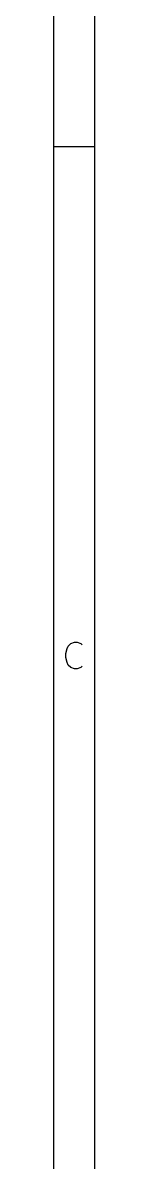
# Model space of a CAD drawing. Extents: x -66 to 211, y -177 to 13.
# Drawn here: x -65.6 to -63.6, y -136.7 to -80.9 of the extents above; entities that cross this region are included whole.
import ezdxf

# ---------------------------------------------------------------- set-up
doc = ezdxf.new("R2010")
doc.units = 0
doc.layers.add('BLACK', color=7, linetype='CONTINUOUS')

msp = doc.modelspace()

# ---------------------------------------------------------------- linework, layer by layer
at = {"layer": 'BLACK', "linetype": 'CONTINUOUS'}
for p, q in [((-65.5675, 13.0581), (-65.5675, -176.949)), ((-63.5675, 11.0581), (-63.5675, -174.949)), ((-65.5675, -86.9419), (-63.5675, -86.9419)), ((-64.9699, -111.787), (-64.908, -111.539)), ((-64.908, -111.539), (-64.8461, -111.416)), ((-64.8461, -111.416), (-64.7223, -111.292)), ((-64.7223, -111.292), (-64.5366, -111.23)), ((-64.5366, -111.23), (-64.4128, -111.23)), ((-64.4128, -111.23), (-64.2271, -111.292)), ((-64.2271, -111.292), (-64.1652, -111.354)), ((-64.9699, -111.973), (-64.9699, -111.787)), ((-64.908, -112.22), (-64.9699, -111.973)), ((-64.8461, -112.344), (-64.908, -112.22)), ((-64.7223, -112.468), (-64.8461, -112.344)), ((-64.5366, -112.53), (-64.7223, -112.468)), ((-64.4128, -112.53), (-64.5366, -112.53)), ((-64.2271, -112.468), (-64.4128, -112.53)), ((-64.1652, -112.406), (-64.2271, -112.468))]:
    msp.add_line(p, q, dxfattribs=at)

doc.saveas('drawing.dxf')
